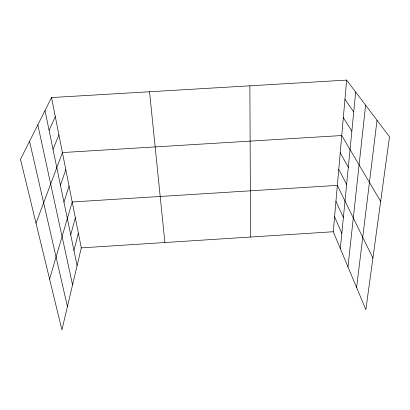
<?xml version="1.0" encoding="UTF-8"?>
<svg xmlns="http://www.w3.org/2000/svg" width="410" height="410" viewBox="0 0 410 410"><rect width="100%" height="100%" fill="white"/><g stroke="black" fill="none" stroke-linecap="round" stroke-linejoin="round"><path stroke-width="0.61" d="M346.645 80.093L389.5 136.766L365.853 309.642L333.258 231.737L346.645 80.093L51.537 97.559L20.5 159.316L61.92 329.906L81.293 247.886L51.537 97.559M340.331 248.639L355.685 92.05M347.962 266.889L365.602 105.165M356.603 287.533L377.026 120.268M73.959 250.51L78.366 233.1M70.71 234.817L75.337 217.807M49.584 279.118L72.206 201.976L337.348 185.381L372.905 258.09M63.96 202.181L69.059 186.078M60.449 185.207L65.8 169.617M36.008 223.183L62.428 152.566L341.75 135.536L380.659 201.402M53.018 149.317L58.927 134.9M49.087 130.319L55.304 116.578M81.293 247.886L333.258 231.737M344.953 99.251L353.733 111.966M343.324 117.721L351.857 131.128M340.233 152.73L348.3 167.352M338.768 169.335L346.619 184.49M335.939 201.361L343.385 217.464M334.575 216.803L341.832 233.326M29.551 141.312L67.424 306.603M37.828 124.845L72.56 284.858M45.003 110.567L77.095 265.659M149.547 91.758L164.892 242.525M249.88 85.818L250.561 237.036"/></g></svg>
